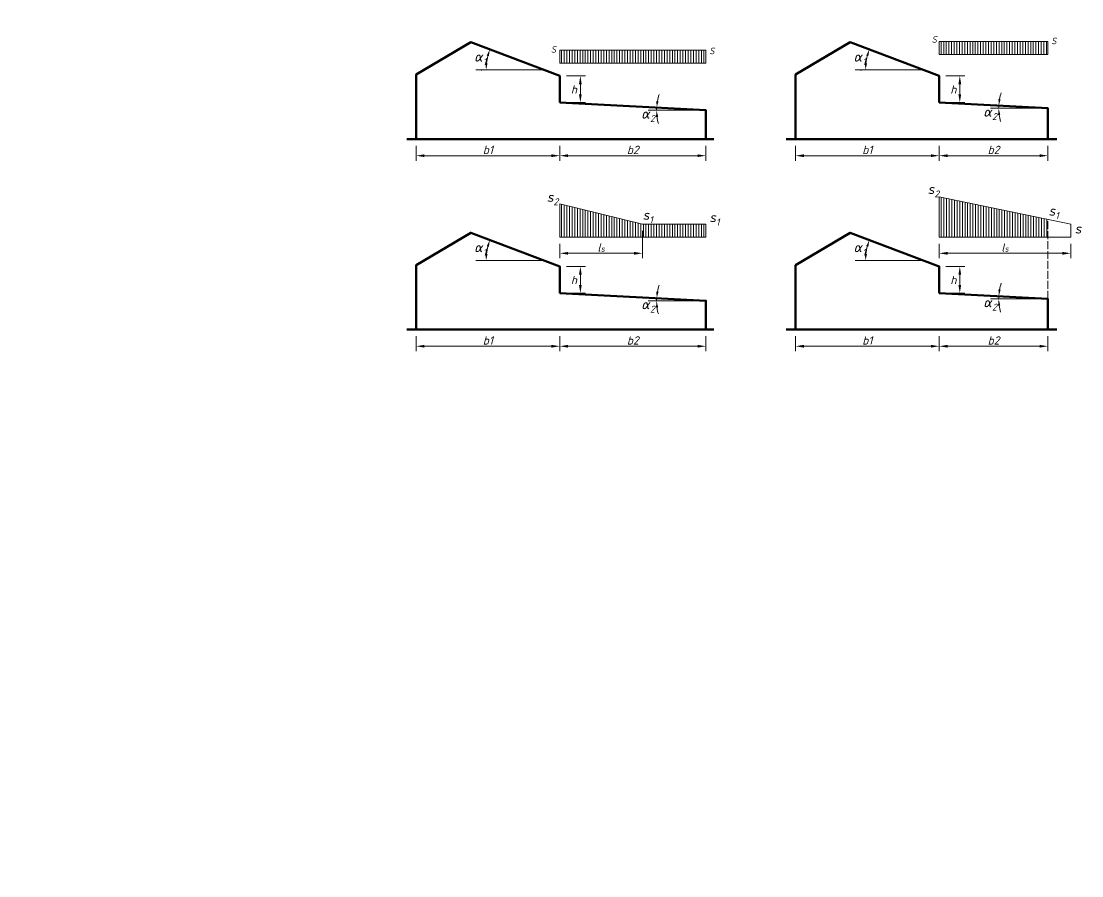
# Paper-space layout 'Лист1' of a CAD drawing. Header units: millimetres. Extents: x -68721 to 265005, y -194513 to 181100.
# Drawn here: x 166613 to 198539, y 38078 to 63791 of the extents above; entities that cross this region are included whole.
import ezdxf

# ---------------------------------------------------------------- set-up
doc = ezdxf.new("R2010")
doc.units = ezdxf.units.MM
doc.linetypes.add('ACAD_ISO02W100', pattern=[15, 12, -3])
doc.layers.add('1.Основной', color=7, linetype='Continuous', lineweight=60)
doc.layers.add('3.Текст и размеры', color=7, linetype='Continuous', lineweight=9)
doc.styles.get("Standard").update_dxf_attribs({"font": 'isocpeui.ttf', "height": 250})
doc.styles.add('Standart 1', font='isocpeui.ttf', dxfattribs={"height": 250})
doc.styles.add('маркан', font='isocpeui.ttf')
doc.dimstyles.new('1_100', dxfattribs={"dimtxt": 250, "dimasz": 200, "dimexe": 150, "dimexo": 200, "dimgap": 50, "dimtad": 1, "dimdec": 0, "dimrnd": 10, "dimtxsty": 'Standard', "dimblk": 'ARCHTICK', "dimcen": 250, "dimdle": 150, "dimclrd": 256, "dimadec": 0, "dimazin": 0, "dimtfac": 1, "dimtdec": 0, "dimtmove": 0, "dimatfit": 3, "dimfxl": 1.25, "dimlwd": 9, "dimlwe": 9, "dimarcsym": 0})

# ---------------------------------------------------------------- blocks, each defined once
blk = doc.blocks.new('*D41')
at = {"layer": '3.Текст и размеры', "lineweight": 9, "ltscale": 20, "transparency": 16777216}
for start, end in [(161.5197, 169.2541), (176.9885, 180), (187.7344, 195.4689)]:
    blk.add_arc((187223, 67774), 1483, start, end, dxfattribs=at)
at = {"layer": '3.Текст и размеры', "ltscale": 20, "transparency": 16777216}
for points in [[(185799, 68046), (185733, 68054), (185742, 67851)], [(185720, 67572), (185787, 67576), (185740, 67774)]]:
    blk.add_solid(points, dxfattribs=at)
at = {"layer": 'Defpoints', "color": 0, "ltscale": 20, "transparency": 16777216}
for p in [(184484, 67918), (185490, 67774), (185741, 67826), (187223, 67774), (187223, 67774)]:
    blk.add_point(p, dxfattribs=at)
blk = doc.blocks.new('*D43')
at = {"layer": '3.Текст и размеры', "color": 0, "lineweight": 9, "ltscale": 20, "transparency": 16777216}
blk.add_line((180482, 68985), (180457, 68985), dxfattribs=at)
at = {"layer": '3.Текст и размеры', "lineweight": 9, "ltscale": 20, "transparency": 16777216}
blk.add_arc((182355, 68985), 1748, 165.8609, 173.4416, dxfattribs=at)
at = {"layer": '3.Текст и размеры', "ltscale": 20, "transparency": 16777216}
for points in [[(180628, 69422), (180691, 69402), (180720, 69603)], [(180651, 69183), (180585, 69187), (180607, 68985)]]:
    blk.add_solid(points, dxfattribs=at)
at = {"layer": 'Defpoints', "color": 0, "ltscale": 20, "transparency": 16777216}
for p in [(180145, 69820), (180657, 69402), (180682, 68985), (182355, 68985), (182825, 68808)]:
    blk.add_point(p, dxfattribs=at)
blk = doc.blocks.new('*D60')
at = {"layer": '3.Текст и размеры', "lineweight": 9, "ltscale": 20, "transparency": 16777216}
for start, end in [(161.5197, 169.2541), (176.9885, 180), (187.7344, 195.4689)]:
    blk.add_arc((197520, 67833), 1483, start, end, dxfattribs=at)
at = {"layer": '3.Текст и размеры', "ltscale": 20, "transparency": 16777216}
for points in [[(196097, 68105), (196030, 68113), (196040, 67911)], [(196018, 67631), (196084, 67635), (196038, 67833)]]:
    blk.add_solid(points, dxfattribs=at)
at = {"layer": 'Defpoints', "color": 0, "ltscale": 20, "transparency": 16777216}
for p in [(194782, 67977), (195788, 67833), (196038, 67885), (197520, 67833), (197520, 67833)]:
    blk.add_point(p, dxfattribs=at)
blk = doc.blocks.new('*D54')
at = {"layer": '3.Текст и размеры', "color": 0, "lineweight": 9, "ltscale": 20, "transparency": 16777216}
blk.add_line((191904, 68985), (191879, 68985), dxfattribs=at)
at = {"layer": '3.Текст и размеры', "lineweight": 9, "ltscale": 20, "transparency": 16777216}
blk.add_arc((193777, 68985), 1748, 165.8609, 173.4416, dxfattribs=at)
at = {"layer": '3.Текст и размеры', "ltscale": 20, "transparency": 16777216}
for points in [[(192050, 69422), (192114, 69402), (192142, 69603)], [(192074, 69183), (192007, 69187), (192029, 68985)]]:
    blk.add_solid(points, dxfattribs=at)
at = {"layer": 'Defpoints', "color": 0, "ltscale": 20, "transparency": 16777216}
for p in [(191568, 69820), (192079, 69402), (192104, 68985), (193777, 68985), (194247, 68808)]:
    blk.add_point(p, dxfattribs=at)
blk = doc.blocks.new('*D65')
at = {"layer": '3.Текст и размеры', "color": 0, "lineweight": 9, "ltscale": 20, "transparency": 16777216}
for p, q in [((182825, 60044), (182825, 59595)), ((187223, 60044), (187223, 59595))]:
    blk.add_line(p, q, dxfattribs=at)
at = {"layer": '3.Текст и размеры', "lineweight": 9, "ltscale": 20, "transparency": 16777216}
blk.add_line((186973, 59745), (183075, 59745), dxfattribs=at)
at = {"layer": '3.Текст и размеры', "ltscale": 20, "transparency": 16777216}
for points in [[(183075, 59787), (183075, 59703), (182825, 59745)], [(186973, 59787), (186973, 59703), (187223, 59745)]]:
    blk.add_solid(points, dxfattribs=at)
at = {"layer": 'Defpoints', "color": 0, "ltscale": 20, "transparency": 16777216}
for p in [(182825, 60244), (187223, 60244), (182825, 59745)]:
    blk.add_point(p, dxfattribs=at)
at = {"layer": '3.Текст и размеры', "color": 0, "ltscale": 20, "transparency": 16777216, "insert": (185024, 59920), "char_height": 250, "attachment_point": 5}
blk.add_mtext('b2', dxfattribs=at)
blk = doc.blocks.new('*D66')
at = {"layer": '3.Текст и размеры', "color": 0, "lineweight": 9, "ltscale": 20, "transparency": 16777216}
for p, q in [((178502, 60044), (178502, 59595)), ((182825, 60044), (182825, 59595))]:
    blk.add_line(p, q, dxfattribs=at)
at = {"layer": '3.Текст и размеры', "lineweight": 9, "ltscale": 20, "transparency": 16777216}
blk.add_line((182575, 59745), (178752, 59745), dxfattribs=at)
at = {"layer": '3.Текст и размеры', "ltscale": 20, "transparency": 16777216}
for points in [[(178752, 59787), (178752, 59703), (178502, 59745)], [(182575, 59787), (182575, 59703), (182825, 59745)]]:
    blk.add_solid(points, dxfattribs=at)
at = {"layer": 'Defpoints', "color": 0, "ltscale": 20, "transparency": 16777216}
for p in [(178502, 60244), (182825, 60244), (178502, 59745)]:
    blk.add_point(p, dxfattribs=at)
at = {"layer": '3.Текст и размеры', "color": 0, "ltscale": 20, "transparency": 16777216, "insert": (180663, 59920), "char_height": 250, "attachment_point": 5}
blk.add_mtext('b1', dxfattribs=at)
blk = doc.blocks.new('*D67')
at = {"layer": '3.Текст и размеры', "lineweight": 9, "ltscale": 20, "transparency": 16777216}
for start, end in [(161.5197, 169.2541), (176.9885, 180), (187.7344, 195.4689)]:
    blk.add_arc((187223, 61112), 1483, start, end, dxfattribs=at)
at = {"layer": '3.Текст и размеры', "ltscale": 20, "transparency": 16777216}
for points in [[(185799, 61384), (185733, 61392), (185742, 61190)], [(185720, 60910), (185787, 60914), (185740, 61112)]]:
    blk.add_solid(points, dxfattribs=at)
at = {"layer": 'Defpoints', "color": 0, "ltscale": 20, "transparency": 16777216}
for p in [(184484, 61256), (185490, 61112), (185741, 61164), (187223, 61112), (187223, 61112)]:
    blk.add_point(p, dxfattribs=at)
blk = doc.blocks.new('*D68')
at = {"layer": '3.Текст и размеры', "color": 0, "lineweight": 9, "ltscale": 20, "transparency": 16777216}
blk.add_line((180482, 62323), (180457, 62323), dxfattribs=at)
at = {"layer": '3.Текст и размеры', "lineweight": 9, "ltscale": 20, "transparency": 16777216}
blk.add_arc((182355, 62323), 1748, 165.8609, 173.4416, dxfattribs=at)
at = {"layer": '3.Текст и размеры', "ltscale": 20, "transparency": 16777216}
for points in [[(180628, 62760), (180691, 62740), (180720, 62941)], [(180651, 62521), (180585, 62525), (180607, 62323)]]:
    blk.add_solid(points, dxfattribs=at)
at = {"layer": 'Defpoints', "color": 0, "ltscale": 20, "transparency": 16777216}
for p in [(180145, 63158), (180657, 62740), (180682, 62323), (182355, 62323), (182825, 62146)]:
    blk.add_point(p, dxfattribs=at)
blk = doc.blocks.new('*D69')
at = {"layer": '3.Текст и размеры', "color": 0, "lineweight": 9, "ltscale": 20, "transparency": 16777216}
for p, q in [((183025, 62146), (183595, 62146)), ((183025, 61343), (183595, 61343))]:
    blk.add_line(p, q, dxfattribs=at)
at = {"layer": '3.Текст и размеры', "lineweight": 9, "ltscale": 20, "transparency": 16777216}
blk.add_line((183445, 61593), (183445, 61896), dxfattribs=at)
at = {"layer": '3.Текст и размеры', "ltscale": 20, "transparency": 16777216}
for points in [[(183403, 61896), (183486, 61896), (183445, 62146)], [(183403, 61593), (183486, 61593), (183445, 61343)]]:
    blk.add_solid(points, dxfattribs=at)
at = {"layer": 'Defpoints', "color": 0, "ltscale": 20, "transparency": 16777216}
for p in [(182825, 62146), (183445, 62146), (182825, 61343)]:
    blk.add_point(p, dxfattribs=at)
blk = doc.blocks.new('*D70')
at = {"layer": '3.Текст и размеры', "color": 0, "lineweight": 9, "ltscale": 20, "transparency": 16777216}
for p, q in [((194247, 60044), (194247, 59595)), ((197520, 60044), (197520, 59595))]:
    blk.add_line(p, q, dxfattribs=at)
at = {"layer": '3.Текст и размеры', "lineweight": 9, "ltscale": 20, "transparency": 16777216}
blk.add_line((197270, 59745), (194497, 59745), dxfattribs=at)
at = {"layer": '3.Текст и размеры', "ltscale": 20, "transparency": 16777216}
for points in [[(194497, 59787), (194497, 59703), (194247, 59745)], [(197270, 59787), (197270, 59703), (197520, 59745)]]:
    blk.add_solid(points, dxfattribs=at)
at = {"layer": 'Defpoints', "color": 0, "ltscale": 20, "transparency": 16777216}
for p in [(194247, 60244), (197520, 60244), (194247, 59745)]:
    blk.add_point(p, dxfattribs=at)
at = {"layer": '3.Текст и размеры', "color": 0, "ltscale": 20, "transparency": 16777216, "insert": (195883, 59920), "char_height": 250, "attachment_point": 5}
blk.add_mtext('b2', dxfattribs=at)
blk = doc.blocks.new('*D71')
at = {"layer": '3.Текст и размеры', "color": 0, "lineweight": 9, "ltscale": 20, "transparency": 16777216}
for p, q in [((189924, 60044), (189924, 59595)), ((194247, 60044), (194247, 59595))]:
    blk.add_line(p, q, dxfattribs=at)
at = {"layer": '3.Текст и размеры', "lineweight": 9, "ltscale": 20, "transparency": 16777216}
blk.add_line((193997, 59745), (190174, 59745), dxfattribs=at)
at = {"layer": '3.Текст и размеры', "ltscale": 20, "transparency": 16777216}
for points in [[(190174, 59787), (190174, 59703), (189924, 59745)], [(193997, 59787), (193997, 59703), (194247, 59745)]]:
    blk.add_solid(points, dxfattribs=at)
at = {"layer": 'Defpoints', "color": 0, "ltscale": 20, "transparency": 16777216}
for p in [(189924, 60244), (194247, 60244), (189924, 59745)]:
    blk.add_point(p, dxfattribs=at)
at = {"layer": '3.Текст и размеры', "color": 0, "ltscale": 20, "transparency": 16777216, "insert": (192085, 59920), "char_height": 250, "attachment_point": 5}
blk.add_mtext('b1', dxfattribs=at)
blk = doc.blocks.new('*D72')
at = {"layer": '3.Текст и размеры', "lineweight": 9, "ltscale": 20, "transparency": 16777216}
for start, end in [(161.5197, 169.2541), (176.9885, 180), (187.7344, 195.4689)]:
    blk.add_arc((197520, 61171), 1483, start, end, dxfattribs=at)
at = {"layer": '3.Текст и размеры', "ltscale": 20, "transparency": 16777216}
for points in [[(196097, 61443), (196030, 61451), (196040, 61249)], [(196018, 60969), (196084, 60974), (196038, 61171)]]:
    blk.add_solid(points, dxfattribs=at)
at = {"layer": 'Defpoints', "color": 0, "ltscale": 20, "transparency": 16777216}
for p in [(194782, 61315), (195788, 61171), (196038, 61223), (197520, 61171), (197520, 61171)]:
    blk.add_point(p, dxfattribs=at)
blk = doc.blocks.new('*D73')
at = {"layer": '3.Текст и размеры', "color": 0, "lineweight": 9, "ltscale": 20, "transparency": 16777216}
blk.add_line((191904, 62323), (191879, 62323), dxfattribs=at)
at = {"layer": '3.Текст и размеры', "lineweight": 9, "ltscale": 20, "transparency": 16777216}
blk.add_arc((193777, 62323), 1748, 165.8609, 173.4416, dxfattribs=at)
at = {"layer": '3.Текст и размеры', "ltscale": 20, "transparency": 16777216}
for points in [[(192050, 62760), (192114, 62740), (192142, 62941)], [(192074, 62521), (192007, 62525), (192029, 62323)]]:
    blk.add_solid(points, dxfattribs=at)
at = {"layer": 'Defpoints', "color": 0, "ltscale": 20, "transparency": 16777216}
for p in [(191568, 63158), (192079, 62740), (192104, 62323), (193777, 62323), (194247, 62146)]:
    blk.add_point(p, dxfattribs=at)
blk = doc.blocks.new('*D74')
at = {"layer": '3.Текст и размеры', "color": 0, "lineweight": 9, "ltscale": 20, "transparency": 16777216}
for p, q in [((194447, 62146), (195017, 62146)), ((194447, 61343), (195017, 61343))]:
    blk.add_line(p, q, dxfattribs=at)
at = {"layer": '3.Текст и размеры', "lineweight": 9, "ltscale": 20, "transparency": 16777216}
blk.add_line((194867, 61593), (194867, 61896), dxfattribs=at)
at = {"layer": '3.Текст и размеры', "ltscale": 20, "transparency": 16777216}
for points in [[(194825, 61896), (194909, 61896), (194867, 62146)], [(194825, 61593), (194909, 61593), (194867, 61343)]]:
    blk.add_solid(points, dxfattribs=at)
at = {"layer": 'Defpoints', "color": 0, "ltscale": 20, "transparency": 16777216}
for p in [(194247, 62146), (194867, 62146), (194247, 61343)]:
    blk.add_point(p, dxfattribs=at)
blk = doc.blocks.new('*D92')
at = {"layer": '3.Текст и размеры', "color": 0, "lineweight": 9, "ltscale": 20, "transparency": 16777216}
for p, q in [((182825, 54310), (182825, 53861)), ((187223, 54310), (187223, 53861))]:
    blk.add_line(p, q, dxfattribs=at)
at = {"layer": '3.Текст и размеры', "lineweight": 9, "ltscale": 20, "transparency": 16777216}
blk.add_line((186973, 54011), (183075, 54011), dxfattribs=at)
at = {"layer": '3.Текст и размеры', "ltscale": 20, "transparency": 16777216}
for points in [[(183075, 54053), (183075, 53969), (182825, 54011)], [(186973, 54053), (186973, 53969), (187223, 54011)]]:
    blk.add_solid(points, dxfattribs=at)
at = {"layer": 'Defpoints', "color": 0, "ltscale": 20, "transparency": 16777216}
for p in [(182825, 54510), (187223, 54510), (182825, 54011)]:
    blk.add_point(p, dxfattribs=at)
at = {"layer": '3.Текст и размеры', "color": 0, "ltscale": 20, "transparency": 16777216, "insert": (185024, 54186), "char_height": 250, "attachment_point": 5}
blk.add_mtext('b2', dxfattribs=at)
blk = doc.blocks.new('*D93')
at = {"layer": '3.Текст и размеры', "color": 0, "lineweight": 9, "ltscale": 20, "transparency": 16777216}
for p, q in [((178502, 54310), (178502, 53861)), ((182825, 54310), (182825, 53861))]:
    blk.add_line(p, q, dxfattribs=at)
at = {"layer": '3.Текст и размеры', "lineweight": 9, "ltscale": 20, "transparency": 16777216}
blk.add_line((182575, 54011), (178752, 54011), dxfattribs=at)
at = {"layer": '3.Текст и размеры', "ltscale": 20, "transparency": 16777216}
for points in [[(178752, 54053), (178752, 53969), (178502, 54011)], [(182575, 54053), (182575, 53969), (182825, 54011)]]:
    blk.add_solid(points, dxfattribs=at)
at = {"layer": 'Defpoints', "color": 0, "ltscale": 20, "transparency": 16777216}
for p in [(178502, 54510), (182825, 54510), (178502, 54011)]:
    blk.add_point(p, dxfattribs=at)
at = {"layer": '3.Текст и размеры', "color": 0, "ltscale": 20, "transparency": 16777216, "insert": (180663, 54186), "char_height": 250, "attachment_point": 5}
blk.add_mtext('b1', dxfattribs=at)
blk = doc.blocks.new('*D94')
at = {"layer": '3.Текст и размеры', "lineweight": 9, "ltscale": 20, "transparency": 16777216}
for start, end in [(161.5197, 169.2541), (176.9885, 180), (187.7344, 195.4689)]:
    blk.add_arc((187223, 55378), 1483, start, end, dxfattribs=at)
at = {"layer": '3.Текст и размеры', "ltscale": 20, "transparency": 16777216}
for points in [[(185799, 55650), (185733, 55658), (185742, 55456)], [(185720, 55176), (185787, 55180), (185740, 55378)]]:
    blk.add_solid(points, dxfattribs=at)
at = {"layer": 'Defpoints', "color": 0, "ltscale": 20, "transparency": 16777216}
for p in [(184484, 55522), (185490, 55378), (185741, 55430), (187223, 55378), (187223, 55378)]:
    blk.add_point(p, dxfattribs=at)
blk = doc.blocks.new('*D95')
at = {"layer": '3.Текст и размеры', "color": 0, "lineweight": 9, "ltscale": 20, "transparency": 16777216}
blk.add_line((180482, 56589), (180457, 56589), dxfattribs=at)
at = {"layer": '3.Текст и размеры', "lineweight": 9, "ltscale": 20, "transparency": 16777216}
blk.add_arc((182355, 56589), 1748, 165.8609, 173.4416, dxfattribs=at)
at = {"layer": '3.Текст и размеры', "ltscale": 20, "transparency": 16777216}
for points in [[(180628, 57026), (180691, 57006), (180720, 57207)], [(180651, 56787), (180585, 56791), (180607, 56589)]]:
    blk.add_solid(points, dxfattribs=at)
at = {"layer": 'Defpoints', "color": 0, "ltscale": 20, "transparency": 16777216}
for p in [(180145, 57424), (180657, 57006), (180682, 56589), (182355, 56589), (182825, 56412)]:
    blk.add_point(p, dxfattribs=at)
blk = doc.blocks.new('*D96')
at = {"layer": '3.Текст и размеры', "color": 0, "lineweight": 9, "ltscale": 20, "transparency": 16777216}
for p, q in [((183025, 56412), (183595, 56412)), ((183025, 55609), (183595, 55609))]:
    blk.add_line(p, q, dxfattribs=at)
at = {"layer": '3.Текст и размеры', "lineweight": 9, "ltscale": 20, "transparency": 16777216}
blk.add_line((183445, 55859), (183445, 56162), dxfattribs=at)
at = {"layer": '3.Текст и размеры', "ltscale": 20, "transparency": 16777216}
for points in [[(183403, 56162), (183486, 56162), (183445, 56412)], [(183403, 55859), (183486, 55859), (183445, 55609)]]:
    blk.add_solid(points, dxfattribs=at)
at = {"layer": 'Defpoints', "color": 0, "ltscale": 20, "transparency": 16777216}
for p in [(182825, 56412), (183445, 56412), (182825, 55609)]:
    blk.add_point(p, dxfattribs=at)
blk = doc.blocks.new('*D79')
at = {"layer": '3.Текст и размеры', "color": 0, "lineweight": 9, "ltscale": 20, "transparency": 16777216}
for p, q in [((185312, 57483), (185312, 56658)), ((182825, 57092), (182825, 56658))]:
    blk.add_line(p, q, dxfattribs=at)
at = {"layer": '3.Текст и размеры', "lineweight": 9, "ltscale": 20, "transparency": 16777216}
blk.add_line((183075, 56808), (185062, 56808), dxfattribs=at)
at = {"layer": '3.Текст и размеры', "ltscale": 20, "transparency": 16777216}
for points in [[(183075, 56849), (183075, 56766), (182825, 56808)], [(185062, 56849), (185062, 56766), (185312, 56808)]]:
    blk.add_solid(points, dxfattribs=at)
at = {"layer": 'Defpoints', "color": 0, "ltscale": 20, "transparency": 16777216}
for p in [(185312, 57683), (182825, 57292), (185312, 56808)]:
    blk.add_point(p, dxfattribs=at)
at = {"layer": '3.Текст и размеры', "color": 0, "ltscale": 20, "transparency": 16777216, "insert": (184068, 56983), "char_height": 250, "attachment_point": 5}
blk.add_mtext('l{\\H0.7x;\\S^ s;}', dxfattribs=at)
blk = doc.blocks.new('*D83')
at = {"layer": '3.Текст и размеры', "color": 0, "lineweight": 9, "ltscale": 20, "transparency": 16777216}
for p, q in [((194247, 54310), (194247, 53861)), ((197520, 54310), (197520, 53861))]:
    blk.add_line(p, q, dxfattribs=at)
at = {"layer": '3.Текст и размеры', "lineweight": 9, "ltscale": 20, "transparency": 16777216}
blk.add_line((197270, 54011), (194497, 54011), dxfattribs=at)
at = {"layer": '3.Текст и размеры', "ltscale": 20, "transparency": 16777216}
for points in [[(194497, 54053), (194497, 53969), (194247, 54011)], [(197270, 54053), (197270, 53969), (197520, 54011)]]:
    blk.add_solid(points, dxfattribs=at)
at = {"layer": 'Defpoints', "color": 0, "ltscale": 20, "transparency": 16777216}
for p in [(194247, 54510), (197520, 54510), (194247, 54011)]:
    blk.add_point(p, dxfattribs=at)
at = {"layer": '3.Текст и размеры', "color": 0, "ltscale": 20, "transparency": 16777216, "insert": (195883, 54186), "char_height": 250, "attachment_point": 5}
blk.add_mtext('b2', dxfattribs=at)
blk = doc.blocks.new('*D84')
at = {"layer": '3.Текст и размеры', "color": 0, "lineweight": 9, "ltscale": 20, "transparency": 16777216}
for p, q in [((189924, 54310), (189924, 53861)), ((194247, 54310), (194247, 53861))]:
    blk.add_line(p, q, dxfattribs=at)
at = {"layer": '3.Текст и размеры', "lineweight": 9, "ltscale": 20, "transparency": 16777216}
blk.add_line((193997, 54011), (190174, 54011), dxfattribs=at)
at = {"layer": '3.Текст и размеры', "ltscale": 20, "transparency": 16777216}
for points in [[(190174, 54053), (190174, 53969), (189924, 54011)], [(193997, 54053), (193997, 53969), (194247, 54011)]]:
    blk.add_solid(points, dxfattribs=at)
at = {"layer": 'Defpoints', "color": 0, "ltscale": 20, "transparency": 16777216}
for p in [(189924, 54510), (194247, 54510), (189924, 54011)]:
    blk.add_point(p, dxfattribs=at)
at = {"layer": '3.Текст и размеры', "color": 0, "ltscale": 20, "transparency": 16777216, "insert": (192085, 54186), "char_height": 250, "attachment_point": 5}
blk.add_mtext('b1', dxfattribs=at)
blk = doc.blocks.new('*D85')
at = {"layer": '3.Текст и размеры', "lineweight": 9, "ltscale": 20, "transparency": 16777216}
for start, end in [(161.5197, 169.2541), (176.9885, 180), (187.7344, 195.4689)]:
    blk.add_arc((197520, 55437), 1483, start, end, dxfattribs=at)
at = {"layer": '3.Текст и размеры', "ltscale": 20, "transparency": 16777216}
for points in [[(196097, 55709), (196030, 55717), (196040, 55515)], [(196018, 55235), (196084, 55240), (196038, 55437)]]:
    blk.add_solid(points, dxfattribs=at)
at = {"layer": 'Defpoints', "color": 0, "ltscale": 20, "transparency": 16777216}
for p in [(194782, 55581), (195788, 55437), (196038, 55489), (197520, 55437), (197520, 55437)]:
    blk.add_point(p, dxfattribs=at)
blk = doc.blocks.new('*D86')
at = {"layer": '3.Текст и размеры', "color": 0, "lineweight": 9, "ltscale": 20, "transparency": 16777216}
blk.add_line((191904, 56589), (191879, 56589), dxfattribs=at)
at = {"layer": '3.Текст и размеры', "lineweight": 9, "ltscale": 20, "transparency": 16777216}
blk.add_arc((193777, 56589), 1748, 165.8609, 173.4416, dxfattribs=at)
at = {"layer": '3.Текст и размеры', "ltscale": 20, "transparency": 16777216}
for points in [[(192050, 57026), (192114, 57006), (192142, 57207)], [(192074, 56787), (192007, 56791), (192029, 56589)]]:
    blk.add_solid(points, dxfattribs=at)
at = {"layer": 'Defpoints', "color": 0, "ltscale": 20, "transparency": 16777216}
for p in [(191568, 57424), (192079, 57006), (192104, 56589), (193777, 56589), (194247, 56412)]:
    blk.add_point(p, dxfattribs=at)
blk = doc.blocks.new('*D87')
at = {"layer": '3.Текст и размеры', "color": 0, "lineweight": 9, "ltscale": 20, "transparency": 16777216}
for p, q in [((194447, 56412), (195017, 56412)), ((194447, 55609), (195017, 55609))]:
    blk.add_line(p, q, dxfattribs=at)
at = {"layer": '3.Текст и размеры', "lineweight": 9, "ltscale": 20, "transparency": 16777216}
blk.add_line((194867, 55859), (194867, 56162), dxfattribs=at)
at = {"layer": '3.Текст и размеры', "ltscale": 20, "transparency": 16777216}
for points in [[(194825, 56162), (194909, 56162), (194867, 56412)], [(194825, 55859), (194909, 55859), (194867, 55609)]]:
    blk.add_solid(points, dxfattribs=at)
at = {"layer": 'Defpoints', "color": 0, "ltscale": 20, "transparency": 16777216}
for p in [(194247, 56412), (194867, 56412), (194247, 55609)]:
    blk.add_point(p, dxfattribs=at)
blk = doc.blocks.new('*D88')
at = {"layer": '3.Текст и размеры', "color": 0, "lineweight": 9, "ltscale": 20, "transparency": 16777216}
for p, q in [((194247, 57092), (194247, 56658)), ((198206, 57092), (198206, 56658))]:
    blk.add_line(p, q, dxfattribs=at)
at = {"layer": '3.Текст и размеры', "lineweight": 9, "ltscale": 20, "transparency": 16777216}
blk.add_line((194497, 56808), (197956, 56808), dxfattribs=at)
at = {"layer": '3.Текст и размеры', "ltscale": 20, "transparency": 16777216}
for points in [[(194497, 56849), (194497, 56766), (194247, 56808)], [(197956, 56849), (197956, 56766), (198206, 56808)]]:
    blk.add_solid(points, dxfattribs=at)
at = {"layer": 'Defpoints', "color": 0, "ltscale": 20, "transparency": 16777216}
for p in [(194247, 57292), (198206, 57292), (198206, 56808)]:
    blk.add_point(p, dxfattribs=at)
at = {"layer": '3.Текст и размеры', "color": 0, "ltscale": 20, "transparency": 16777216, "insert": (196226, 56983), "char_height": 250, "attachment_point": 5}
blk.add_mtext('l{\\H0.7x;\\S^ s;}', dxfattribs=at)

psp = doc.layouts.new('Лист1')

# ---------------------------------------------------------------- hatches: boundary and pattern name
at = {"layer": '3.Текст и размеры', "ltscale": 20}
h = psp.add_hatch(dxfattribs=at)
h.set_pattern_fill('LINE', color=256, scale=25, angle=90)
h.set_pattern_definition([(90, (0, -8670.954), (-79.375, 5e-15), [])])
h.paths.add_polyline_path([(182824.5, 62525.7), (187222.5, 62525.7), (187222.5, 62916.9), (182824.5, 62916.9)])
h = psp.add_hatch(dxfattribs=at)
h.set_pattern_fill('LINE', color=256, scale=25, angle=90)
h.set_pattern_definition([(90, (11422.18, -8402.545), (-79.375, 5e-15), [])])
h.paths.add_polyline_path([(194246.7, 62794.1), (197520.2, 62794.1), (197520.2, 63185.3), (194246.7, 63185.3)])
h = psp.add_hatch(dxfattribs=at)
h.set_pattern_fill('LINE', color=256, scale=25, angle=90)
h.paths.add_polyline_path([(197520.2, 57755.2), (197520.2, 57825.6), (194246.7, 58503.7), (194246.7, 58097.6)])
h = psp.add_hatch(dxfattribs=at)
h.set_pattern_fill('LINE', color=256, scale=25, angle=90)
h.paths.add_polyline_path([(182824.5, 58300.7), (182824.5, 58097.6), (185312.1, 57683.5)])
h = psp.add_hatch(dxfattribs=at)
h.set_pattern_fill('LINE', color=256, scale=25, angle=90)
h.set_pattern_definition([(90, (0, -12395.9), (-79.375, 5e-15), [])])
h.paths.add_polyline_path([(187222.5, 57683.5), (185312.1, 57683.5), (182824.5, 58097.6), (182824.5, 57292.2), (187222.5, 57292.2)])
h = psp.add_hatch(dxfattribs=at)
h.set_pattern_fill('LINE', color=256, scale=25, angle=90)
h.paths.add_polyline_path([(197520.2, 57292.2), (197520.2, 57755.2), (194246.7, 58097.6), (194246.7, 57292.2)])

# ---------------------------------------------------------------- linework, layer by layer
at = {"layer": '1.Основной', "ltscale": 20}
for p, q in [((187459.3, 60244.4), (178223, 60244.4)), ((197790.9, 60244.4), (189645.2, 60244.4)), ((187459.3, 54510.3), (178223, 54510.3)), ((197790.9, 54510.3), (189645.2, 54510.3))]:
    psp.add_line(p, q, dxfattribs=at)
for points in [[(178501.6, 60244.4), (178501.6, 62184.8), (180145.4, 63158.2), (182824.5, 62145.9), (182824.5, 61343.1)], [(189923.7, 60244.4), (189923.7, 62184.8), (191567.5, 63158.2), (194246.7, 62145.9), (194246.7, 61343.1)], [(182824.5, 61343.1), (187222.5, 61111.8), (187222.5, 60244.4)], [(194246.7, 61343.1), (197520.2, 61170.9), (197520.2, 60244.4)], [(178501.6, 54510.3), (178501.6, 56450.7), (180145.4, 57424.1), (182824.5, 56411.8), (182824.5, 55609.1)], [(189923.7, 54510.3), (189923.7, 56450.7), (191567.5, 57424.1), (194246.7, 56411.8), (194246.7, 55609.1)], [(182824.5, 55609.1), (187222.5, 55377.7), (187222.5, 54510.3)], [(194246.7, 55609.1), (197520.2, 55436.8), (197520.2, 54510.3)]]:
    psp.add_lwpolyline(points, dxfattribs=at)
at = {"layer": '3.Текст и размеры', "ltscale": 20}
for p, q in [((182354.9, 62323.4), (180297, 62323.4)), ((193777.1, 62323.4), (191719.1, 62323.4)), ((187222.5, 61111.8), (185490.3, 61111.8)), ((197520.2, 61170.9), (195788, 61170.9)), ((182354.9, 56589.3), (180297, 56589.3)), ((193777.1, 56589.3), (191719.1, 56589.3)), ((187222.5, 55377.7), (185490.3, 55377.7)), ((197520.2, 55436.8), (195788, 55436.8))]:
    psp.add_line(p, q, dxfattribs=at)
at = {"layer": '3.Текст и размеры', "linetype": 'ACAD_ISO02W100', "ltscale": 20}
psp.add_line((197520.2, 55436.8), (197520.2, 57825.6), dxfattribs=at)
at = {"layer": '3.Текст и размеры', "ltscale": 20}
for points in [[(182824.5, 62525.7), (187222.5, 62525.7), (187222.5, 62916.9), (182824.5, 62916.9)], [(194246.7, 62794.1), (197520.2, 62794.1), (197520.2, 63185.3), (194246.7, 63185.3)], [(194246.7, 57292.2), (198206.3, 57292.2), (198206.3, 57683.5), (198206.3, 57683.5), (194246.7, 58503.7)], [(182824.5, 57292.2), (187222.5, 57292.2), (187222.5, 57683.5), (185312.1, 57683.5), (182824.5, 58300.7)]]:
    psp.add_lwpolyline(points, close=True, dxfattribs=at)

# ---------------------------------------------------------------- texts
at = {"layer": '3.Текст и размеры', "ltscale": 20, "char_height": 200, "attachment_point": 1}
for insert in [(194018.6, 63343.1), (197616.9, 63298), (182557, 63042.6), (187324.1, 62997.4)]:
    psp.add_mtext_dynamic_manual_height_columns('\\A1;S', width=694.87, gutter_width=1250, heights=[0], dxfattribs=dict(at, insert=insert))
at = {"layer": '3.Текст и размеры', "ltscale": 20, "char_height": 300, "attachment_point": 1, "style": 'Standart 1'}
for s, width, gutter_width, insert in [('\\A1;α{\\H0.7x;\\S^ 1;}', 657.961, 2500, (180244.6, 62875.2)), ('\\A1;α{\\H0.7x;\\S^ 1;}', 657.961, 2500, (191666.8, 62875.2)), ('\\A1;α{\\H0.7x;\\S^ 2;}', 657.961, 2500, (185273.9, 61159.5)), ('\\A1;α{\\H0.7x;\\S^ 2;}', 657.961, 2500, (195571.6, 61218.7)), ('\\A1;s{\\H0.7x;\\S^ 2;}', 694.87, 1250, (193896.2, 58890.5)), ('\\A1;s{\\H0.7x;\\S^ 2;}', 694.87, 1250, (182432, 58655.2)), ('\\A1;s{\\H0.7x;\\S^ 1;}', 694.87, 1250, (197536.3, 58238.7)), ('\\A1;s{\\H0.7x;\\S^ 1;}', 694.87, 1250, (185317.7, 58115)), ('\\A1;s{\\H0.7x;\\S^ 1;}', 694.87, 1250, (187323.6, 58044.3)), ('\\A1;s', 833.844, 1500, (198321.6, 57701.7)), ('\\A1;α{\\H0.7x;\\S^ 1;}', 657.961, 2500, (180244.6, 57141.1)), ('\\A1;α{\\H0.7x;\\S^ 1;}', 657.961, 2500, (191666.8, 57141.1)), ('\\A1;α{\\H0.7x;\\S^ 2;}', 657.961, 2500, (185273.9, 55425.4)), ('\\A1;α{\\H0.7x;\\S^ 2;}', 657.961, 2500, (195571.6, 55484.6))]:
    psp.add_mtext_dynamic_manual_height_columns(s, width=width, gutter_width=gutter_width, heights=[0], dxfattribs=dict(at, insert=insert))
at = {"layer": '3.Текст и размеры', "ltscale": 20, "char_height": 250, "attachment_point": 5}
for insert in [(183251.1, 61738), (194673.3, 61738), (183251.1, 56003.9), (194673.3, 56003.9)]:
    psp.add_mtext('h', dxfattribs=dict(at, insert=insert))

# ---------------------------------------------------------------- dimensions: what is measured, and where the dimension line sits
at = {"layer": '3.Текст и размеры', "ltscale": 20}
for base, line1, line2, picture, middle in [((180657.2, 69402.1), ((180145.4, 69820), (182824.5, 68807.8)), ((182354.9, 68985.2), (180681.9, 68985.2)), '*D43', (100726.2, -165251)), ((192079.3, 69402.1), ((191567.5, 69820), (194246.7, 68807.8)), ((193777.1, 68985.2), (192104.1, 68985.2)), '*D54', (102778.1, -176487.4)), ((185740.8, 67825.5), ((184484.5, 67917.6), (187222.5, 67773.6)), ((187222.5, 67773.6), (185490.3, 67773.6)), '*D41', (72682.8, -183894.4)), ((196038.4, 67884.7), ((194782.1, 67976.8), (197520.2, 67832.7)), ((197520.2, 67832.7), (195788, 67832.7)), '*D60', (73012.5, -194186.9)), ((180657.2, 62740.3), ((180145.4, 63158.2), (182824.5, 62145.9)), ((182354.9, 62323.4), (180681.9, 62323.4)), '*D68', (94172.8, -166447.7)), ((192079.3, 62740.3), ((191567.5, 63158.2), (194246.7, 62145.9)), ((193777.1, 62323.4), (192104.1, 62323.4)), '*D73', (96224.6, -177684.1)), ((196038.4, 61222.9), ((194782.1, 61315), (197520.2, 61170.9)), ((197520.2, 61170.9), (195788, 61170.9)), '*D72', (66353, -194362)), ((185740.8, 61163.7), ((184484.5, 61255.8), (187222.5, 61111.8)), ((187222.5, 61111.8), (185490.3, 61111.8)), '*D67', (66023.3, -184069.4)), ((180657.2, 57006.2), ((180145.4, 57424.1), (182824.5, 56411.8)), ((182354.9, 56589.3), (180681.9, 56589.3)), '*D95', (88532, -167477.8)), ((192079.3, 57006.2), ((191567.5, 57424.1), (194246.7, 56411.8)), ((193777.1, 56589.3), (192104.1, 56589.3)), '*D86', (90583.8, -178714.2)), ((196038.4, 55488.8), ((194782.1, 55580.9), (197520.2, 55436.8)), ((197520.2, 55436.8), (195788, 55436.8)), '*D85', (60620.9, -194512.7)), ((185740.8, 55429.6), ((184484.5, 55521.7), (187222.5, 55377.7)), ((187222.5, 55377.7), (185490.3, 55377.7)), '*D94', (60291.2, -184220.1))]:
    dim = psp.add_angular_dim_2l(base=base, line1=line1, line2=line2, text=' ', dimstyle='1_100', override={"dimtxt": 200, "dimtxsty": 'маркан', "dimsah": 1}, dxfattribs=at)
    dim.commit()
    dim.dimension.update_dxf_attribs({"geometry": picture, "text_midpoint": middle})
for base, p1, p2, picture, middle in [((183444.8, 62145.9), (182824.5, 61343.1), (182824.5, 62145.9), '*D69', (183444.8, 61744.5)), ((194867, 62145.9), (194246.7, 61343.1), (194246.7, 62145.9), '*D74', (194867, 61744.5)), ((183444.8, 56411.8), (182824.5, 55609.1), (182824.5, 56411.8), '*D96', (183444.8, 56010.5)), ((194867, 56411.8), (194246.7, 55609.1), (194246.7, 56411.8), '*D87', (194867, 56010.5))]:
    dim = psp.add_linear_dim(base=base, p1=p1, p2=p2, angle=90, text=' ', dimstyle='1_100', override={"dimasz": 250, "dimsah": 1}, dxfattribs=at)
    dim.commit()
    dim.dimension.update_dxf_attribs({"geometry": picture, "text_midpoint": middle})
for base, p1, p2, text, picture, middle in [((178501.6, 59745.1), (182824.5, 60244.4), (178501.6, 60244.4), 'b1', '*D66', (180663, 59920.1)), ((182824.5, 59745.1), (187222.5, 60244.4), (182824.5, 60244.4), 'b2', '*D65', (185023.5, 59920.1)), ((189923.7, 59745.1), (194246.7, 60244.4), (189923.7, 60244.4), 'b1', '*D71', (192085.2, 59920.1)), ((194246.7, 59745.1), (197520.2, 60244.4), (194246.7, 60244.4), 'b2', '*D70', (195883.5, 59920.1)), ((185312.1, 56807.7), (182824.5, 57292.2), (185312.1, 57683.5), 'l{\\H0.7x;\\S^ s;}', '*D79', (184068.3, 56982.7)), ((198206.3, 56807.7), (194246.7, 57292.2), (198206.3, 57292.2), 'l{\\H0.7x;\\S^ s;}', '*D88', (196226.5, 56982.7)), ((178501.6, 54011), (182824.5, 54510.3), (178501.6, 54510.3), 'b1', '*D93', (180663, 54186)), ((182824.5, 54011), (187222.5, 54510.3), (182824.5, 54510.3), 'b2', '*D92', (185023.5, 54186)), ((189923.7, 54011), (194246.7, 54510.3), (189923.7, 54510.3), 'b1', '*D84', (192085.2, 54186)), ((194246.7, 54011), (197520.2, 54510.3), (194246.7, 54510.3), 'b2', '*D83', (195883.5, 54186))]:
    dim = psp.add_linear_dim(base=base, p1=p1, p2=p2, text=text, dimstyle='1_100', override={"dimasz": 250, "dimsah": 1}, dxfattribs=at)
    dim.commit()
    dim.dimension.update_dxf_attribs({"geometry": picture, "text_midpoint": middle})

doc.saveas('drawing.dxf')
